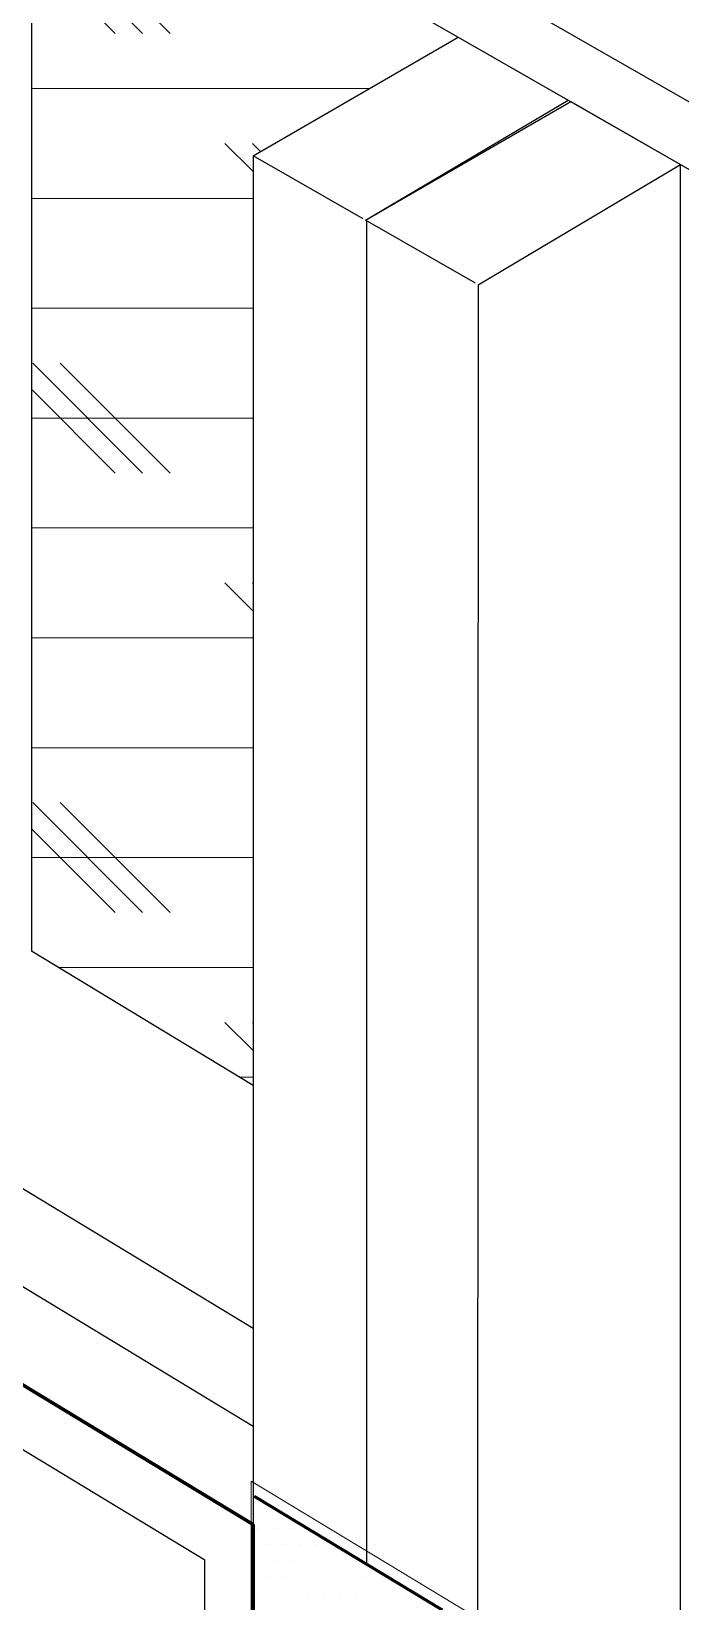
# Model space of a CAD drawing. Header units: inches. Extents: x -20.7 to 76.3, y -55.2 to 19.1.
# Drawn here: x 48 to 48.739, y -36.084 to -34.297 of the extents above; entities that cross this region are included whole.
import ezdxf

# ---------------------------------------------------------------- set-up
doc = ezdxf.new("R2010")
doc.units = ezdxf.units.IN
doc.header["$MEASUREMENT"] = 0
doc.linetypes.add('AI-Linetype-80', pattern=[0.375113, 0.250075, -0.125038])
for name, color, linetype, lineweight in [('.ATI-HATCH', 7, 'Continuous', 0), ('G-ANNO-TTLB', 7, 'Continuous', 0), ('TYVEK', 7, 'Continuous', 0)]:
    doc.layers.add(name, color=color, linetype=linetype, lineweight=lineweight)

# ---------------------------------------------------------------- blocks, each defined once
blk = doc.blocks.new('Block_678')
at = {"layer": '.ATI-HATCH'}
blk.add_open_spline([(48.0011, -34.0255), (48.0011, -34.0255), (48.0004, -35.3438), (48.0004, -35.3438), (48.0004, -35.3438), (48.2528, -35.4967), (48.2528, -35.4967), (48.2528, -35.4967), (48.2528, -34.4386), (48.2528, -34.4386), (48.2528, -34.4386), (48.4861, -34.3036), (48.4861, -34.3036), (48.4861, -34.3036), (48.0011, -34.0255), (48.0011, -34.0255)], degree=3, knots=[0, 0, 0, 0, 1, 1, 1, 2, 2, 2, 3, 3, 3, 4, 4, 4, 5, 5, 5, 5], dxfattribs=at)
at = {"layer": '.ATI-HATCH', "color": 8, "lineweight": 0, "true_color": 0x808080}
for points in [[(48.1269, -34.2995), (48.1269, -34.2995), (48.0019, -34.1745), (48.0019, -34.1745)], [(48.1582, -34.2995), (48.1582, -34.2995), (48.0331, -34.1745), (48.0331, -34.1745)], [(48.0957, -34.2995), (48.0957, -34.2995), (48.001, -34.2049), (48.001, -34.2049)], [(48.0009, -34.362), (48.0009, -34.362), (48.3851, -34.362), (48.3851, -34.362)], [(48.2528, -34.4567), (48.2528, -34.4567), (48.2207, -34.4246), (48.2207, -34.4246)], [(48.2612, -34.4338), (48.2612, -34.4338), (48.252, -34.4246), (48.252, -34.4246)], [(48.0009, -34.4871), (48.0009, -34.4871), (48.2528, -34.4871), (48.2528, -34.4871)], [(48.0008, -34.6121), (48.0008, -34.6121), (48.2528, -34.6121), (48.2528, -34.6121)], [(48.1269, -34.7997), (48.1269, -34.7997), (48.0019, -34.6746), (48.0019, -34.6746)], [(48.1582, -34.7997), (48.1582, -34.7997), (48.0331, -34.6746), (48.0331, -34.6746)], [(48.0957, -34.7997), (48.0957, -34.7997), (48.0008, -34.7048), (48.0008, -34.7048)], [(48.0008, -34.7372), (48.0008, -34.7372), (48.2528, -34.7372), (48.2528, -34.7372)], [(48.0007, -34.8622), (48.0007, -34.8622), (48.2528, -34.8622), (48.2528, -34.8622)], [(48.2528, -34.9568), (48.2528, -34.9568), (48.2207, -34.9247), (48.2207, -34.9247)], [(48.2528, -34.9255), (48.2528, -34.9255), (48.252, -34.9247), (48.252, -34.9247)], [(48.0006, -34.9872), (48.0006, -34.9872), (48.2528, -34.9872), (48.2528, -34.9872)], [(48.0006, -35.1123), (48.0006, -35.1123), (48.2528, -35.1123), (48.2528, -35.1123)], [(48.1269, -35.2998), (48.1269, -35.2998), (48.0019, -35.1748), (48.0019, -35.1748)], [(48.1582, -35.2998), (48.1582, -35.2998), (48.0331, -35.1748), (48.0331, -35.1748)], [(48.0957, -35.2998), (48.0957, -35.2998), (48.0005, -35.2047), (48.0005, -35.2047)], [(48.0005, -35.2373), (48.0005, -35.2373), (48.2528, -35.2373), (48.2528, -35.2373)], [(48.0311, -35.3623), (48.0311, -35.3623), (48.2528, -35.3623), (48.2528, -35.3623)], [(48.2528, -35.457), (48.2528, -35.457), (48.2207, -35.4249), (48.2207, -35.4249)], [(48.2528, -35.4257), (48.2528, -35.4257), (48.252, -35.4249), (48.252, -35.4249)], [(48.2374, -35.4874), (48.2374, -35.4874), (48.2528, -35.4874), (48.2528, -35.4874)]]:
    blk.add_open_spline(points, degree=3, dxfattribs=at)
blk = doc.blocks.new('Block_679')
at = {"layer": '.ATI-HATCH'}
blk.add_open_spline([(48.2505, -38.2543), (48.2505, -38.2543), (48.498, -38.4042), (48.498, -38.4042), (48.498, -38.4042), (48.498, -36.0969), (48.498, -36.0969), (48.498, -36.0969), (48.2505, -35.947), (48.2505, -35.947), (48.2505, -35.947), (48.2505, -38.2543), (48.2505, -38.2543)], degree=3, knots=[0, 0, 0, 0, 1, 1, 1, 2, 2, 2, 3, 3, 3, 4, 4, 4, 4], dxfattribs=at)
at = {"layer": '.ATI-HATCH', "color": 8, "lineweight": 0, "true_color": 0x808080}
for points in [[(48.2582, -35.9632), (48.2582, -35.9632), (48.2582, -35.9632), (48.2582, -35.9632)], [(48.2769, -35.9632), (48.2769, -35.9632), (48.2769, -35.9632), (48.2769, -35.9632)], [(48.2675, -35.982), (48.2675, -35.982), (48.2675, -35.982), (48.2675, -35.982)], [(48.2863, -35.982), (48.2863, -35.982), (48.2863, -35.982), (48.2863, -35.982)], [(48.3051, -35.982), (48.3051, -35.982), (48.3051, -35.982), (48.3051, -35.982)], [(48.2582, -36.0007), (48.2582, -36.0007), (48.2582, -36.0007), (48.2582, -36.0007)], [(48.2769, -36.0007), (48.2769, -36.0007), (48.2769, -36.0007), (48.2769, -36.0007)], [(48.2957, -36.0007), (48.2957, -36.0007), (48.2957, -36.0007), (48.2957, -36.0007)], [(48.3144, -36.0007), (48.3144, -36.0007), (48.3144, -36.0007), (48.3144, -36.0007)], [(48.3332, -36.0007), (48.3332, -36.0007), (48.3332, -36.0007), (48.3332, -36.0007)], [(48.2675, -36.0195), (48.2675, -36.0195), (48.2675, -36.0195), (48.2675, -36.0195)], [(48.2863, -36.0195), (48.2863, -36.0195), (48.2863, -36.0195), (48.2863, -36.0195)], [(48.3051, -36.0195), (48.3051, -36.0195), (48.3051, -36.0195), (48.3051, -36.0195)], [(48.3238, -36.0195), (48.3238, -36.0195), (48.3238, -36.0195), (48.3238, -36.0195)], [(48.3426, -36.0195), (48.3426, -36.0195), (48.3426, -36.0195), (48.3426, -36.0195)], [(48.3613, -36.0195), (48.3613, -36.0195), (48.3613, -36.0195), (48.3613, -36.0195)], [(48.2582, -36.0382), (48.2582, -36.0382), (48.2582, -36.0382), (48.2582, -36.0382)], [(48.2769, -36.0382), (48.2769, -36.0382), (48.2769, -36.0382), (48.2769, -36.0382)], [(48.2957, -36.0382), (48.2957, -36.0382), (48.2957, -36.0382), (48.2957, -36.0382)], [(48.3144, -36.0382), (48.3144, -36.0382), (48.3144, -36.0382), (48.3144, -36.0382)], [(48.3332, -36.0382), (48.3332, -36.0382), (48.3332, -36.0382), (48.3332, -36.0382)], [(48.3519, -36.0382), (48.3519, -36.0382), (48.3519, -36.0382), (48.3519, -36.0382)], [(48.3707, -36.0382), (48.3707, -36.0382), (48.3707, -36.0382), (48.3707, -36.0382)], [(48.3895, -36.0382), (48.3895, -36.0382), (48.3895, -36.0382), (48.3895, -36.0382)], [(48.2675, -36.057), (48.2675, -36.057), (48.2675, -36.057), (48.2675, -36.057)], [(48.2863, -36.057), (48.2863, -36.057), (48.2863, -36.057), (48.2863, -36.057)], [(48.3051, -36.057), (48.3051, -36.057), (48.3051, -36.057), (48.3051, -36.057)], [(48.3238, -36.057), (48.3238, -36.057), (48.3238, -36.057), (48.3238, -36.057)], [(48.3426, -36.057), (48.3426, -36.057), (48.3426, -36.057), (48.3426, -36.057)], [(48.3613, -36.057), (48.3613, -36.057), (48.3613, -36.057), (48.3613, -36.057)], [(48.3801, -36.057), (48.3801, -36.057), (48.3801, -36.057), (48.3801, -36.057)], [(48.3988, -36.057), (48.3988, -36.057), (48.3988, -36.057), (48.3988, -36.057)], [(48.4176, -36.057), (48.4176, -36.057), (48.4176, -36.057), (48.4176, -36.057)], [(48.2582, -36.0757), (48.2582, -36.0757), (48.2582, -36.0757), (48.2582, -36.0757)], [(48.2769, -36.0757), (48.2769, -36.0757), (48.2769, -36.0757), (48.2769, -36.0757)], [(48.2957, -36.0757), (48.2957, -36.0757), (48.2957, -36.0757), (48.2957, -36.0757)], [(48.3144, -36.0757), (48.3144, -36.0757), (48.3144, -36.0757), (48.3144, -36.0757)], [(48.3332, -36.0757), (48.3332, -36.0757), (48.3332, -36.0757), (48.3332, -36.0757)], [(48.3519, -36.0757), (48.3519, -36.0757), (48.3519, -36.0757), (48.3519, -36.0757)], [(48.3707, -36.0757), (48.3707, -36.0757), (48.3707, -36.0757), (48.3707, -36.0757)], [(48.3895, -36.0757), (48.3895, -36.0757), (48.3895, -36.0757), (48.3895, -36.0757)], [(48.4082, -36.0757), (48.4082, -36.0757), (48.4082, -36.0757), (48.4082, -36.0757)], [(48.427, -36.0757), (48.427, -36.0757), (48.427, -36.0757), (48.427, -36.0757)], [(48.4457, -36.0757), (48.4457, -36.0757), (48.4457, -36.0757), (48.4457, -36.0757)]]:
    blk.add_open_spline(points, degree=3, dxfattribs=at)

msp = doc.modelspace()

# ---------------------------------------------------------------- hatches: boundary and pattern name
at = {"layer": 'G-ANNO-TTLB', "true_color": 0xff00ff, "transparency": 33554687}
h = msp.add_hatch(color=6, dxfattribs=at)
edge = h.paths.add_edge_path()
edge.add_spline(control_points=[(71.8573, -54.9456), (71.8573, -54.9456), (31.1572, -54.9456), (31.1572, -54.9456), (31.1572, -54.9456), (31.1572, -20.8103), (31.1572, -20.8103), (31.1572, -20.8103), (71.8573, -20.8103), (71.8573, -20.8103), (71.8573, -20.8103), (71.8573, -54.9456), (71.8573, -54.9456)], knot_values=[0, 0, 0, 0, 1, 1, 1, 2, 2, 2, 3, 3, 3, 4, 4, 4, 4], degree=3, periodic=0)
edge = h.paths.add_edge_path()
edge.add_spline(control_points=[(31.2823, -20.9353), (31.2823, -20.9353), (31.2823, -54.8205), (31.2823, -54.8205), (31.2823, -54.8205), (71.7322, -54.8205), (71.7322, -54.8205), (71.7322, -54.8205), (71.7322, -20.9353), (71.7322, -20.9353), (71.7322, -20.9353), (31.2823, -20.9353), (31.2823, -20.9353)], knot_values=[0, 0, 0, 0, 1, 1, 1, 2, 2, 2, 3, 3, 3, 4, 4, 4, 4], degree=3, periodic=0)
edge.add_line((31.2823, -20.9353), (31.2823, -20.9353))

# ---------------------------------------------------------------- linework, layer by layer
at = {"layer": 'G-ANNO-TTLB'}
for points in [[(71.8573, -54.9456), (71.8573, -54.9456), (31.1572, -54.9456), (31.1572, -54.9456), (31.1572, -54.9456), (31.1572, -20.8103), (31.1572, -20.8103), (31.1572, -20.8103), (71.8573, -20.8103), (71.8573, -20.8103), (71.8573, -20.8103), (71.8573, -54.9456), (71.8573, -54.9456)], [(31.2823, -20.9353), (31.2823, -20.9353), (31.2823, -54.8205), (31.2823, -54.8205), (31.2823, -54.8205), (71.7322, -54.8205), (71.7322, -54.8205), (71.7322, -54.8205), (71.7322, -20.9353), (71.7322, -20.9353), (71.7322, -20.9353), (31.2823, -20.9353), (31.2823, -20.9353)]]:
    msp.add_open_spline(points, degree=3, knots=[0, 0, 0, 0, 1, 1, 1, 2, 2, 2, 3, 3, 3, 4, 4, 4, 4], dxfattribs=at)
at = {"layer": 'TYVEK', "color": 18, "lineweight": 25, "true_color": 0x000000}
msp.add_line((46.1367, -32.8792), (49.8687, -35.0196), dxfattribs=at)
at = {"layer": 'TYVEK', "color": 2, "lineweight": 25, "true_color": 0xffff00}
msp.add_line((46.0699, -32.9179), (49.8019, -35.0582), dxfattribs=at)
at = {"layer": 'TYVEK', "color": 33, "lineweight": 25, "true_color": 0xcc9966}
for p, q in [((48.0011, -35.3442), (48.0011, -34.0254)), ((48.3807, -34.512), (48.6112, -34.3753)), ((48.2528, -34.4386), (48.2528, -40.1289)), ((48.5087, -34.5854), (48.7391, -34.4487)), ((48.7391, -40.1394), (48.7391, -34.4487)), ((48.3817, -34.5126), (48.3817, -36.0415)), ((48.5087, -34.5854), (48.5058, -40.2785)), ((48.2528, -35.7732), (47.1577, -35.1095)), ((48.2528, -35.8849), (47.1577, -35.2212)), ((48.2528, -35.9966), (47.1577, -35.3329)), ((48.2528, -35.4967), (48.0004, -35.3438))]:
    msp.add_line(p, q, dxfattribs=at)
at = {"layer": 'TYVEK', "color": 3, "lineweight": 25, "true_color": 0x00ff00}
for p, q in [((48.1979, -36.0371), (47.2259, -35.448)), ((48.1979, -38.264), (48.1979, -36.0371))]:
    msp.add_line(p, q, dxfattribs=at)
at = {"layer": 'TYVEK', "color": 18, "linetype": 'AI-Linetype-80', "lineweight": 60, "true_color": 0x000000}
msp.add_line((48.2538, -35.964), (48.5013, -36.1139), dxfattribs=at)
at = {"layer": 'TYVEK', "color": 33, "lineweight": 25, "true_color": 0xcc9966}
for points in [[(48.3778, -34.5103), (48.2528, -34.4386), (48.4862, -34.3036), (48.6112, -34.3753)], [(48.5058, -34.5837), (48.3807, -34.512), (48.6141, -34.377), (48.7391, -34.4487)]]:
    msp.add_lwpolyline(points, dxfattribs=at)
at = {"layer": 'TYVEK', "color": 18, "lineweight": 80, "true_color": 0x000000}
msp.add_lwpolyline([(48.2528, -35.9966), (47.1577, -35.3329), (47.1577, -37.714), (48.2528, -38.3777), (48.2528, -35.9966)], dxfattribs=at)

# ---------------------------------------------------------------- block references
at = {"layer": '.ATI-HATCH'}
for name in ['Block_678', 'Block_679']:
    msp.add_blockref(name, (0, 0), dxfattribs=at)

doc.saveas('drawing.dxf')
